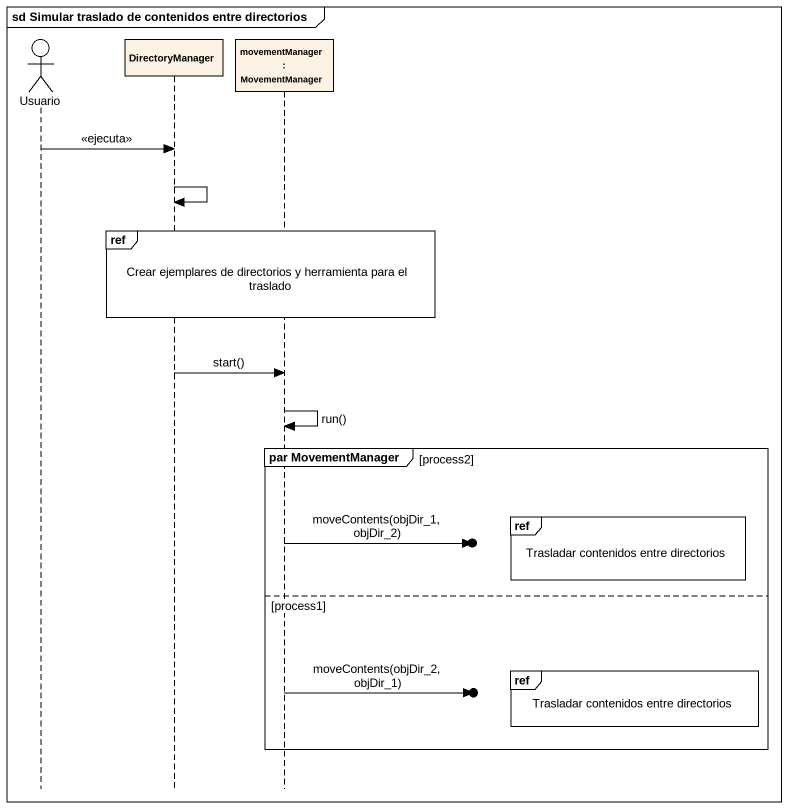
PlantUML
@startuml
mainframe sd Simular traslado de contenidos entre directorios
hide footbox
actor Usuario
participant DirectoryManager
participant "movementManager : MovementManager" as movementManager

Usuario -> DirectoryManager : <<ejecuta>>
DirectoryManager -> DirectoryManager
ref over DirectoryManager, movementManager : Crear ejemplares de directorios y herramienta para el traslado
DirectoryManager -> movementManager : start()
movementManager -> movementManager : run()
group par MovementManager [process2]
  ref over movementManager : Trasladar contenidos entre directorios
  movementManager ->o] : moveContents(objDir_1, objDir_2)
else process1
  ref over movementManager : Trasladar contenidos entre directorios
  movementManager ->o] : moveContents(objDir_2, objDir_1)
end
@enduml
